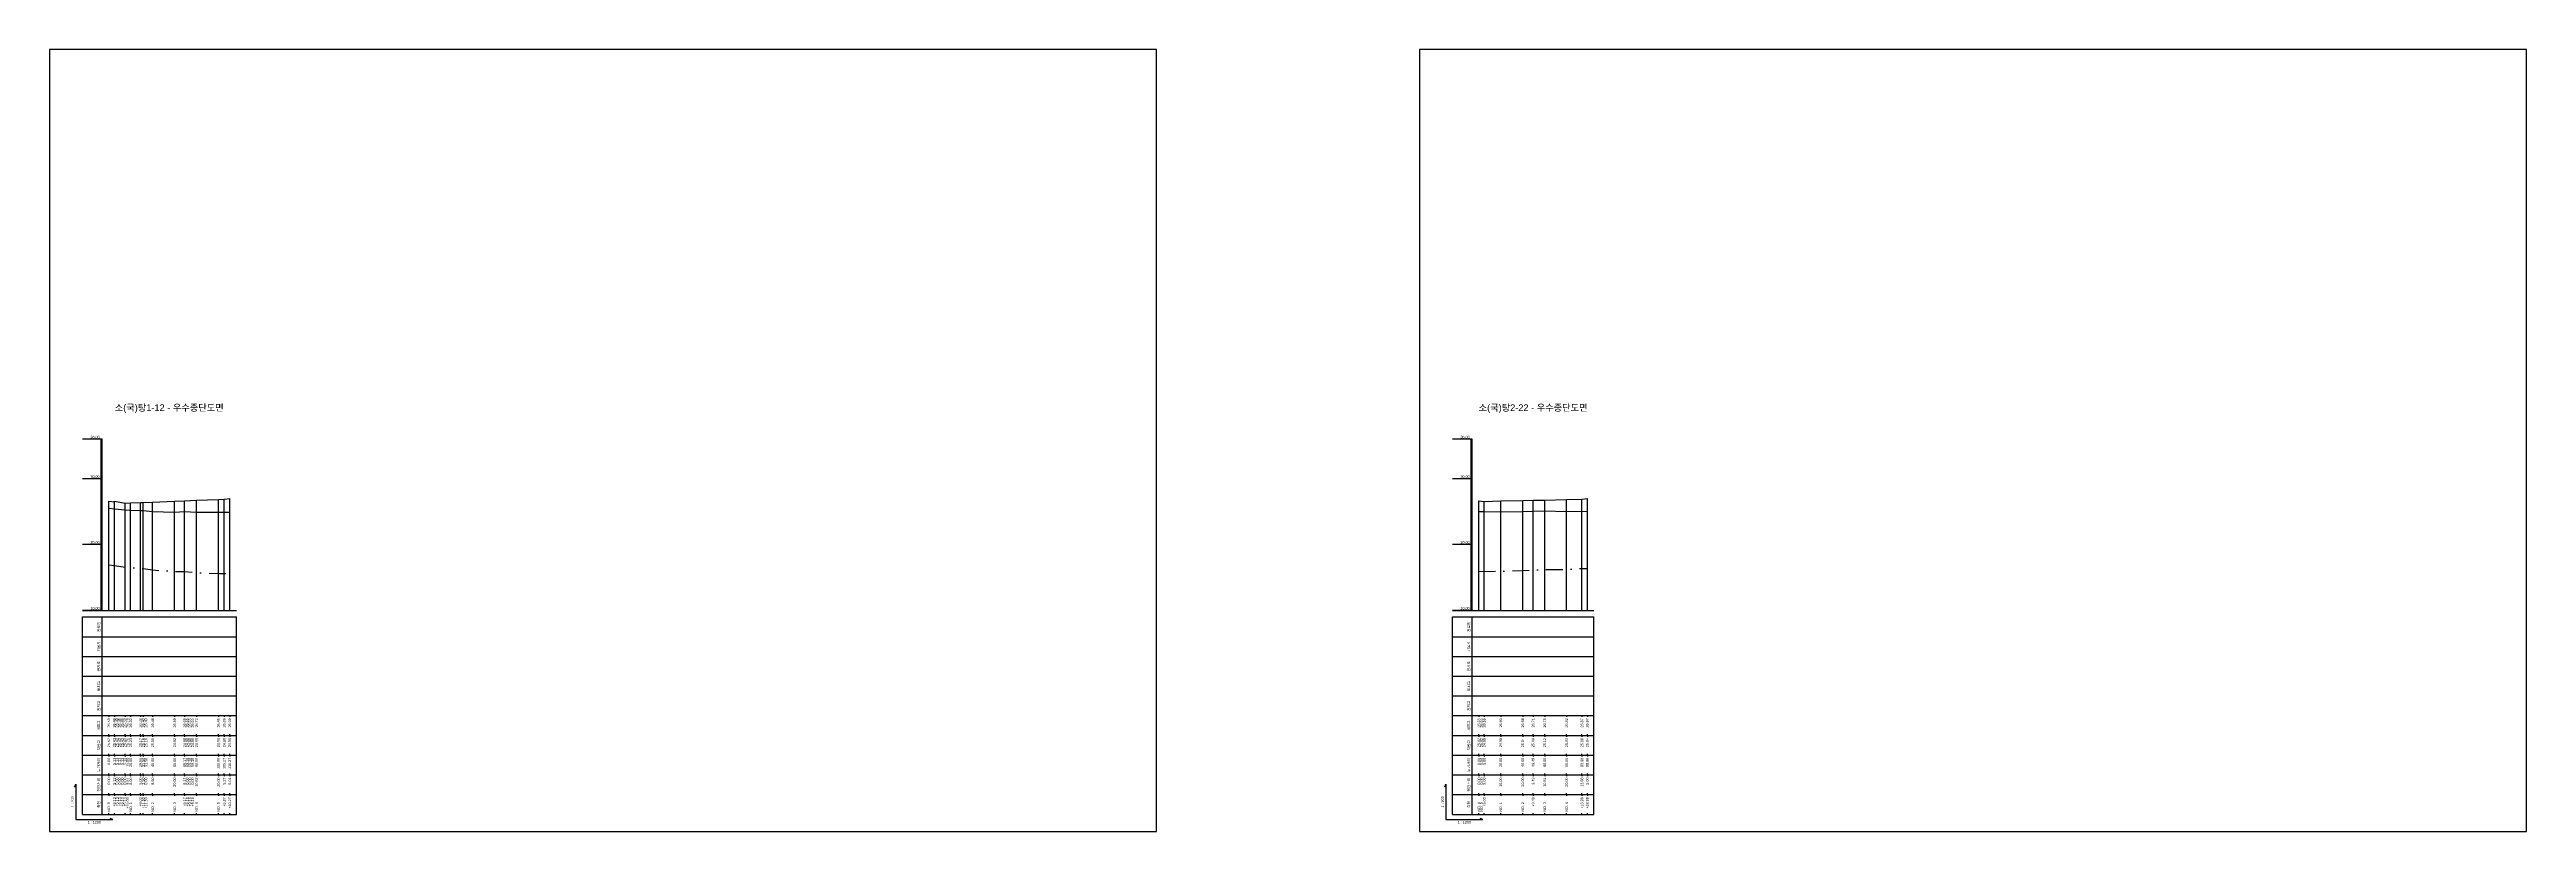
# Model space of a CAD drawing. Header units: millimetres. Extents: x -7351 to 135086, y 1419 to 5643.
# Drawn here: x 16571 to 18453, y 1419 to 2013 of the extents above; entities that cross this region are included whole.
import ezdxf
from ezdxf.enums import TextEntityAlignment as Align

# ---------------------------------------------------------------- set-up
doc = ezdxf.new("R2010")
doc.units = ezdxf.units.MM
doc.linetypes.add('DASHDOT', pattern=[25.4, 12.7, -6.35, 0, -6.35])
for name, color, linetype in [('KZ_종단_계획선', 1, 'Continuous'), ('KZ_종단_노선명', 7, 'Continuous'), ('KZ_종단_도각', 7, 'Continuous'), ('KZ_종단_수직선', 7, 'Continuous'), ('KZ_종단_암선1', 56, 'DASHDOT'), ('KZ_종단_지반선', 3, 'Continuous'), ('KZ_종단_테이블문자', 7, 'Continuous'), ('KZ_종단_테이블선', 7, 'Continuous'), ('KZ_종단_폴대', 7, 'Continuous')]:
    doc.layers.add(name, color=color, linetype=linetype)
doc.styles.get("Standard").update_dxf_attribs({"font": 'arial.ttf'})

msp = doc.modelspace()

# ---------------------------------------------------------------- linework, layer by layer
at = {"layer": 'KZ_종단_계획선'}
for points in [[(16616.4, 1670), (16620.6, 1669.5), (16620.6, 1669.5), (16620.6, 1669.5), (16620.6, 1669.5), (16620.6, 1670), (16628.9, 1668.5), (16633, 1668.7), (16640.5, 1669), (16642.6, 1669), (16642.6, 1669), (16649.7, 1669.3), (16666.4, 1670), (16674, 1670.3), (16674, 1670.3), (16674, 1670.3), (16674, 1670.3), (16683, 1670.6), (16699.7, 1671.3), (16704.1, 1671.5), (16708.3, 1672)], [(17657.4, 1670.3), (17657.4, 1670.3), (17661.5, 1669.8), (17674, 1670.1), (17690.7, 1670.4), (17698.6, 1670.6), (17707.4, 1670.8), (17724, 1671.1), (17735.7, 1671.4), (17739.8, 1671.9)]]:
    msp.add_lwpolyline(points, dxfattribs=at)
at = {"layer": 'KZ_종단_도각'}
for points in [[(16571.4, 1419), (17412.4, 1419), (17412.4, 2013), (16571.4, 2013)], [(17612.4, 1419), (18453.4, 1419), (18453.4, 2013), (17612.4, 2013)]]:
    msp.add_lwpolyline(points, close=True, dxfattribs=at)
at = {"layer": 'KZ_종단_수직선'}
for p, q in [((16616.4, 1587), (16616.4, 1670)), ((16620.6, 1587), (16620.6, 1670)), ((16620.6, 1587), (16620.6, 1669.5)), ((16620.6, 1587), (16620.6, 1669.5)), ((16620.6, 1587), (16620.6, 1669.5)), ((16620.6, 1587), (16620.6, 1669.5)), ((16628.9, 1587), (16628.9, 1668.5)), ((16633, 1587), (16633, 1668.7)), ((16640.5, 1587), (16640.5, 1669)), ((16642.6, 1587), (16642.6, 1669)), ((16642.6, 1587), (16642.6, 1669)), ((16649.7, 1587), (16649.7, 1669.3)), ((16666.4, 1587), (16666.4, 1670)), ((16674, 1587), (16674, 1670.3)), ((16674, 1587), (16674, 1670.3)), ((16674, 1587), (16674, 1670.3)), ((16674, 1587), (16674, 1670.3)), ((16683, 1587), (16683, 1670.6)), ((16699.7, 1587), (16699.7, 1671.3)), ((16704.1, 1587), (16704.1, 1671.5)), ((16708.3, 1587), (16708.3, 1672)), ((17657.4, 1587), (17657.4, 1670.3)), ((17657.4, 1587), (17657.4, 1670.3)), ((17657.4, 1587), (17657.4, 1670.3)), ((17661.5, 1587), (17661.5, 1669.8)), ((17674, 1587), (17674, 1670.1)), ((17690.7, 1587), (17690.7, 1670.4)), ((17698.6, 1587), (17698.6, 1670.6)), ((17707.4, 1587), (17707.4, 1670.8)), ((17724, 1587), (17724, 1671.1)), ((17735.7, 1587), (17735.7, 1671.4)), ((17739.8, 1587), (17739.8, 1671.9))]:
    msp.add_line(p, q, dxfattribs=at)
at = {"layer": 'KZ_종단_암선1', "flags": 128}
for points in [[(16616.4, 1621.5), (16620.6, 1621), (16620.6, 1621), (16620.6, 1621), (16620.6, 1621), (16620.6, 1621), (16628.9, 1619.9), (16633, 1619.6), (16640.5, 1619), (16642.6, 1618.8), (16642.6, 1618.8), (16649.7, 1617.7), (16666.4, 1616.6), (16674, 1616.5), (16674, 1616.5), (16674, 1616.5), (16674, 1616.5), (16683, 1615.7), (16699.7, 1615.1), (16704.1, 1615), (16708.3, 1614.9)], [(17657.4, 1616.7), (17657.4, 1616.7), (17661.5, 1616.6), (17674, 1616.7), (17690.7, 1617.2), (17698.6, 1617.6), (17707.4, 1618), (17724, 1618.1), (17735.7, 1618.9), (17739.8, 1618.9)]]:
    msp.add_lwpolyline(points, dxfattribs=at)
at = {"layer": 'KZ_종단_지반선', "flags": 128}
for points in [[(16616.4, 1664.6), (16620.6, 1664.2), (16620.6, 1664.2), (16620.6, 1664.2), (16620.6, 1664.2), (16620.6, 1664.2), (16628.9, 1663.3), (16633, 1663.2), (16640.5, 1662.9), (16642.6, 1662.8), (16642.6, 1662.8), (16649.7, 1662.1), (16666.4, 1661.6), (16674, 1662), (16674, 1662), (16674, 1662), (16674, 1662), (16683, 1661.6), (16699.7, 1661.6), (16704.1, 1661.6), (16708.3, 1661.6)], [(17657.4, 1662.1), (17657.4, 1662.1), (17661.5, 1662), (17674, 1661.9), (17690.7, 1662.2), (17698.6, 1662.4), (17707.4, 1662.6), (17724, 1662.2), (17735.7, 1662.4), (17739.8, 1662.2)]]:
    msp.add_lwpolyline(points, dxfattribs=at)
at = {"layer": 'KZ_종단_테이블선'}
for p, q in [((16596.4, 1587), (16713.3, 1587)), ((16596.4, 1567), (16596.4, 1582)), ((16596.4, 1582), (16713.3, 1582)), ((16611.4, 1567), (16611.4, 1582)), ((16713.3, 1567), (16713.3, 1582)), ((17637.4, 1587), (17744.8, 1587)), ((17637.4, 1567), (17637.4, 1582)), ((17637.4, 1582), (17744.8, 1582)), ((17652.4, 1567), (17652.4, 1582)), ((17744.8, 1567), (17744.8, 1582)), ((16596.4, 1552), (16596.4, 1567)), ((16596.4, 1567), (16713.3, 1567)), ((16611.4, 1552), (16611.4, 1567)), ((16713.3, 1552), (16713.3, 1567)), ((17637.4, 1552), (17637.4, 1567)), ((17637.4, 1567), (17744.8, 1567)), ((17652.4, 1552), (17652.4, 1567)), ((17744.8, 1552), (17744.8, 1567)), ((16596.4, 1537), (16596.4, 1552)), ((16596.4, 1552), (16713.3, 1552)), ((16611.4, 1537), (16611.4, 1552)), ((16713.3, 1537), (16713.3, 1552)), ((17637.4, 1537), (17637.4, 1552)), ((17637.4, 1552), (17744.8, 1552)), ((17652.4, 1537), (17652.4, 1552)), ((17744.8, 1537), (17744.8, 1552)), ((16596.4, 1522), (16596.4, 1537)), ((16596.4, 1537), (16713.3, 1537)), ((16611.4, 1522), (16611.4, 1537)), ((16713.3, 1522), (16713.3, 1537)), ((17637.4, 1522), (17637.4, 1537)), ((17637.4, 1537), (17744.8, 1537)), ((17652.4, 1522), (17652.4, 1537)), ((17744.8, 1522), (17744.8, 1537)), ((16596.4, 1507), (16596.4, 1522)), ((16596.4, 1522), (16713.3, 1522)), ((16596.4, 1492), (16596.4, 1507)), ((16596.4, 1507), (16713.3, 1507)), ((16611.4, 1507), (16611.4, 1522)), ((16611.4, 1492), (16611.4, 1507)), ((16616.4, 1507), (16616.4, 1506)), ((16620.6, 1507), (16620.6, 1506)), ((16620.6, 1507), (16620.6, 1506)), ((16620.6, 1507), (16620.6, 1506)), ((16620.6, 1507), (16620.6, 1506)), ((16620.6, 1507), (16620.6, 1506)), ((16628.9, 1507), (16628.9, 1506)), ((16633, 1507), (16633, 1506)), ((16640.5, 1507), (16640.5, 1506)), ((16642.6, 1507), (16642.6, 1506)), ((16642.6, 1507), (16642.6, 1506)), ((16649.7, 1507), (16649.7, 1506)), ((16666.4, 1507), (16666.4, 1506)), ((16674, 1507), (16674, 1506)), ((16674, 1507), (16674, 1506)), ((16674, 1507), (16674, 1506)), ((16674, 1507), (16674, 1506)), ((16683, 1507), (16683, 1506)), ((16699.7, 1507), (16699.7, 1506)), ((16704.1, 1507), (16704.1, 1506)), ((16708.3, 1507), (16708.3, 1506)), ((16713.3, 1507), (16713.3, 1522)), ((16713.3, 1492), (16713.3, 1507)), ((17637.4, 1507), (17637.4, 1522)), ((17637.4, 1522), (17744.8, 1522)), ((17637.4, 1492), (17637.4, 1507)), ((17637.4, 1507), (17744.8, 1507)), ((17652.4, 1507), (17652.4, 1522)), ((17652.4, 1492), (17652.4, 1507)), ((17657.4, 1507), (17657.4, 1506)), ((17657.4, 1507), (17657.4, 1506)), ((17661.5, 1507), (17661.5, 1506)), ((17674, 1507), (17674, 1506)), ((17690.7, 1507), (17690.7, 1506)), ((17698.6, 1507), (17698.6, 1506)), ((17707.4, 1507), (17707.4, 1506)), ((17724, 1507), (17724, 1506)), ((17735.7, 1507), (17735.7, 1506)), ((17739.8, 1507), (17739.8, 1506)), ((17744.8, 1507), (17744.8, 1522)), ((17744.8, 1492), (17744.8, 1507)), ((16596.4, 1477), (16596.4, 1492)), ((16596.4, 1492), (16713.3, 1492)), ((16611.4, 1477), (16611.4, 1492)), ((16616.4, 1492), (16616.4, 1493)), ((16616.4, 1492), (16616.4, 1491)), ((16620.6, 1492), (16620.6, 1493)), ((16620.6, 1492), (16620.6, 1493)), ((16620.6, 1492), (16620.6, 1493)), ((16620.6, 1492), (16620.6, 1493)), ((16620.6, 1492), (16620.6, 1493)), ((16620.6, 1492), (16620.6, 1491)), ((16620.6, 1492), (16620.6, 1491)), ((16620.6, 1492), (16620.6, 1491)), ((16620.6, 1492), (16620.6, 1491)), ((16620.6, 1492), (16620.6, 1491)), ((16628.9, 1492), (16628.9, 1493)), ((16628.9, 1492), (16628.9, 1491)), ((16633, 1492), (16633, 1493)), ((16633, 1492), (16633, 1491)), ((16640.5, 1492), (16640.5, 1493)), ((16640.5, 1492), (16640.5, 1491)), ((16642.6, 1492), (16642.6, 1493)), ((16642.6, 1492), (16642.6, 1493)), ((16642.6, 1492), (16642.6, 1491)), ((16642.6, 1492), (16642.6, 1491)), ((16649.7, 1492), (16649.7, 1493)), ((16649.7, 1492), (16649.7, 1491)), ((16666.4, 1492), (16666.4, 1493)), ((16666.4, 1492), (16666.4, 1491)), ((16674, 1492), (16674, 1493)), ((16674, 1492), (16674, 1493)), ((16674, 1492), (16674, 1493)), ((16674, 1492), (16674, 1493)), ((16674, 1492), (16674, 1491)), ((16674, 1492), (16674, 1491)), ((16674, 1492), (16674, 1491)), ((16674, 1492), (16674, 1491)), ((16683, 1492), (16683, 1493)), ((16683, 1492), (16683, 1491)), ((16699.7, 1492), (16699.7, 1493)), ((16699.7, 1492), (16699.7, 1491)), ((16704.1, 1492), (16704.1, 1493)), ((16704.1, 1492), (16704.1, 1491)), ((16708.3, 1492), (16708.3, 1493)), ((16708.3, 1492), (16708.3, 1491)), ((16713.3, 1477), (16713.3, 1492)), ((17637.4, 1477), (17637.4, 1492)), ((17637.4, 1492), (17744.8, 1492)), ((17652.4, 1477), (17652.4, 1492)), ((17657.4, 1492), (17657.4, 1493)), ((17657.4, 1492), (17657.4, 1493)), ((17657.4, 1492), (17657.4, 1491)), ((17657.4, 1492), (17657.4, 1491)), ((17661.5, 1492), (17661.5, 1493)), ((17661.5, 1492), (17661.5, 1491)), ((17674, 1492), (17674, 1493)), ((17674, 1492), (17674, 1491)), ((17690.7, 1492), (17690.7, 1493)), ((17690.7, 1492), (17690.7, 1491)), ((17698.6, 1492), (17698.6, 1493)), ((17698.6, 1492), (17698.6, 1491)), ((17707.4, 1492), (17707.4, 1493)), ((17707.4, 1492), (17707.4, 1491)), ((17724, 1492), (17724, 1493)), ((17724, 1492), (17724, 1491)), ((17735.7, 1492), (17735.7, 1493)), ((17735.7, 1492), (17735.7, 1491)), ((17739.8, 1492), (17739.8, 1493)), ((17739.8, 1492), (17739.8, 1491)), ((17744.8, 1477), (17744.8, 1492)), ((16596.4, 1462), (16596.4, 1477)), ((16596.4, 1477), (16713.3, 1477)), ((16611.4, 1462), (16611.4, 1477)), ((16616.4, 1477), (16616.4, 1478)), ((16616.4, 1477), (16616.4, 1476)), ((16620.6, 1477), (16620.6, 1478)), ((16620.6, 1477), (16620.6, 1478)), ((16620.6, 1477), (16620.6, 1478)), ((16620.6, 1477), (16620.6, 1478)), ((16620.6, 1477), (16620.6, 1478)), ((16620.6, 1477), (16620.6, 1476)), ((16620.6, 1477), (16620.6, 1476)), ((16620.6, 1477), (16620.6, 1476)), ((16620.6, 1477), (16620.6, 1476)), ((16620.6, 1477), (16620.6, 1476)), ((16628.9, 1477), (16628.9, 1478)), ((16628.9, 1477), (16628.9, 1476)), ((16633, 1477), (16633, 1478)), ((16633, 1477), (16633, 1476)), ((16640.5, 1477), (16640.5, 1478)), ((16640.5, 1477), (16640.5, 1476)), ((16642.6, 1477), (16642.6, 1478)), ((16642.6, 1477), (16642.6, 1478)), ((16642.6, 1477), (16642.6, 1476)), ((16642.6, 1477), (16642.6, 1476)), ((16649.7, 1477), (16649.7, 1478)), ((16649.7, 1477), (16649.7, 1476)), ((16666.4, 1477), (16666.4, 1478)), ((16666.4, 1477), (16666.4, 1476)), ((16674, 1477), (16674, 1478)), ((16674, 1477), (16674, 1478)), ((16674, 1477), (16674, 1478)), ((16674, 1477), (16674, 1478)), ((16674, 1477), (16674, 1476)), ((16674, 1477), (16674, 1476)), ((16674, 1477), (16674, 1476)), ((16674, 1477), (16674, 1476)), ((16683, 1477), (16683, 1478)), ((16683, 1477), (16683, 1476)), ((16699.7, 1477), (16699.7, 1478)), ((16699.7, 1477), (16699.7, 1476)), ((16704.1, 1477), (16704.1, 1478)), ((16704.1, 1477), (16704.1, 1476)), ((16708.3, 1477), (16708.3, 1478)), ((16708.3, 1477), (16708.3, 1476)), ((16713.3, 1462), (16713.3, 1477)), ((17637.4, 1462), (17637.4, 1477)), ((17637.4, 1477), (17744.8, 1477)), ((17652.4, 1462), (17652.4, 1477)), ((17657.4, 1477), (17657.4, 1478)), ((17657.4, 1477), (17657.4, 1478)), ((17657.4, 1477), (17657.4, 1476)), ((17657.4, 1477), (17657.4, 1476)), ((17661.5, 1477), (17661.5, 1478)), ((17661.5, 1477), (17661.5, 1476)), ((17674, 1477), (17674, 1478)), ((17674, 1477), (17674, 1476)), ((17690.7, 1477), (17690.7, 1478)), ((17690.7, 1477), (17690.7, 1476)), ((17698.6, 1477), (17698.6, 1478)), ((17698.6, 1477), (17698.6, 1476)), ((17707.4, 1477), (17707.4, 1478)), ((17707.4, 1477), (17707.4, 1476)), ((17724, 1477), (17724, 1478)), ((17724, 1477), (17724, 1476)), ((17735.7, 1477), (17735.7, 1478)), ((17735.7, 1477), (17735.7, 1476)), ((17739.8, 1477), (17739.8, 1478)), ((17739.8, 1477), (17739.8, 1476)), ((17744.8, 1462), (17744.8, 1477)), ((16596.4, 1447), (16596.4, 1462)), ((16596.4, 1462), (16713.3, 1462)), ((16611.4, 1447), (16611.4, 1462)), ((16616.4, 1462), (16616.4, 1463)), ((16616.4, 1462), (16616.4, 1461)), ((16620.6, 1462), (16620.6, 1463)), ((16620.6, 1462), (16620.6, 1463)), ((16620.6, 1462), (16620.6, 1463)), ((16620.6, 1462), (16620.6, 1463)), ((16620.6, 1462), (16620.6, 1463)), ((16620.6, 1462), (16620.6, 1461)), ((16620.6, 1462), (16620.6, 1461)), ((16620.6, 1462), (16620.6, 1461)), ((16620.6, 1462), (16620.6, 1461)), ((16620.6, 1462), (16620.6, 1461)), ((16628.9, 1462), (16628.9, 1463)), ((16628.9, 1462), (16628.9, 1461)), ((16633, 1462), (16633, 1463)), ((16633, 1462), (16633, 1461)), ((16640.5, 1462), (16640.5, 1463)), ((16640.5, 1462), (16640.5, 1461)), ((16642.6, 1462), (16642.6, 1463)), ((16642.6, 1462), (16642.6, 1463)), ((16642.6, 1462), (16642.6, 1461)), ((16642.6, 1462), (16642.6, 1461)), ((16649.7, 1462), (16649.7, 1463)), ((16649.7, 1462), (16649.7, 1461)), ((16666.4, 1462), (16666.4, 1463)), ((16666.4, 1462), (16666.4, 1461)), ((16674, 1462), (16674, 1463)), ((16674, 1462), (16674, 1463)), ((16674, 1462), (16674, 1463)), ((16674, 1462), (16674, 1463)), ((16674, 1462), (16674, 1461)), ((16674, 1462), (16674, 1461)), ((16674, 1462), (16674, 1461)), ((16674, 1462), (16674, 1461)), ((16683, 1462), (16683, 1463)), ((16683, 1462), (16683, 1461)), ((16699.7, 1462), (16699.7, 1463)), ((16699.7, 1462), (16699.7, 1461)), ((16704.1, 1462), (16704.1, 1463)), ((16704.1, 1462), (16704.1, 1461)), ((16708.3, 1462), (16708.3, 1463)), ((16708.3, 1462), (16708.3, 1461)), ((16713.3, 1447), (16713.3, 1462)), ((17637.4, 1447), (17637.4, 1462)), ((17637.4, 1462), (17744.8, 1462)), ((17652.4, 1447), (17652.4, 1462)), ((17657.4, 1462), (17657.4, 1463)), ((17657.4, 1462), (17657.4, 1463)), ((17657.4, 1462), (17657.4, 1461)), ((17657.4, 1462), (17657.4, 1461)), ((17661.5, 1462), (17661.5, 1463)), ((17661.5, 1462), (17661.5, 1461)), ((17674, 1462), (17674, 1463)), ((17674, 1462), (17674, 1461)), ((17690.7, 1462), (17690.7, 1463)), ((17690.7, 1462), (17690.7, 1461)), ((17698.6, 1462), (17698.6, 1463)), ((17698.6, 1462), (17698.6, 1461)), ((17707.4, 1462), (17707.4, 1463)), ((17707.4, 1462), (17707.4, 1461)), ((17724, 1462), (17724, 1463)), ((17724, 1462), (17724, 1461)), ((17735.7, 1462), (17735.7, 1463)), ((17735.7, 1462), (17735.7, 1461)), ((17739.8, 1462), (17739.8, 1463)), ((17739.8, 1462), (17739.8, 1461)), ((17744.8, 1447), (17744.8, 1462)), ((16596.4, 1432), (16596.4, 1447)), ((16596.4, 1447), (16713.3, 1447)), ((16596.4, 1432), (16713.3, 1432)), ((16611.4, 1432), (16611.4, 1447)), ((16616.4, 1447), (16616.4, 1448)), ((16616.4, 1447), (16616.4, 1446)), ((16616.4, 1432), (16616.4, 1433)), ((16620.6, 1447), (16620.6, 1448)), ((16620.6, 1447), (16620.6, 1448)), ((16620.6, 1447), (16620.6, 1448)), ((16620.6, 1447), (16620.6, 1448)), ((16620.6, 1447), (16620.6, 1448)), ((16620.6, 1447), (16620.6, 1446)), ((16620.6, 1447), (16620.6, 1446)), ((16620.6, 1447), (16620.6, 1446)), ((16620.6, 1447), (16620.6, 1446)), ((16620.6, 1447), (16620.6, 1446)), ((16620.6, 1432), (16620.6, 1433)), ((16620.6, 1432), (16620.6, 1433)), ((16620.6, 1432), (16620.6, 1433)), ((16620.6, 1432), (16620.6, 1433)), ((16620.6, 1432), (16620.6, 1433)), ((16628.9, 1447), (16628.9, 1448)), ((16628.9, 1447), (16628.9, 1446)), ((16628.9, 1432), (16628.9, 1433)), ((16633, 1447), (16633, 1448)), ((16633, 1447), (16633, 1446)), ((16633, 1432), (16633, 1433)), ((16640.5, 1447), (16640.5, 1448)), ((16640.5, 1447), (16640.5, 1446)), ((16640.5, 1432), (16640.5, 1433)), ((16642.6, 1447), (16642.6, 1448)), ((16642.6, 1447), (16642.6, 1448)), ((16642.6, 1447), (16642.6, 1446)), ((16642.6, 1447), (16642.6, 1446)), ((16642.6, 1432), (16642.6, 1433)), ((16642.6, 1432), (16642.6, 1433)), ((16649.7, 1447), (16649.7, 1448)), ((16649.7, 1447), (16649.7, 1446)), ((16649.7, 1432), (16649.7, 1433)), ((16666.4, 1447), (16666.4, 1448)), ((16666.4, 1447), (16666.4, 1446)), ((16666.4, 1432), (16666.4, 1433)), ((16674, 1447), (16674, 1448)), ((16674, 1447), (16674, 1448)), ((16674, 1447), (16674, 1448)), ((16674, 1447), (16674, 1448)), ((16674, 1447), (16674, 1446)), ((16674, 1447), (16674, 1446)), ((16674, 1447), (16674, 1446)), ((16674, 1447), (16674, 1446)), ((16674, 1432), (16674, 1433)), ((16674, 1432), (16674, 1433)), ((16674, 1432), (16674, 1433)), ((16674, 1432), (16674, 1433)), ((16683, 1447), (16683, 1448)), ((16683, 1447), (16683, 1446)), ((16683, 1432), (16683, 1433)), ((16699.7, 1447), (16699.7, 1448)), ((16699.7, 1447), (16699.7, 1446)), ((16699.7, 1432), (16699.7, 1433)), ((16704.1, 1447), (16704.1, 1448)), ((16704.1, 1447), (16704.1, 1446)), ((16704.1, 1432), (16704.1, 1433)), ((16708.3, 1447), (16708.3, 1448)), ((16708.3, 1447), (16708.3, 1446)), ((16708.3, 1432), (16708.3, 1433)), ((16713.3, 1432), (16713.3, 1447)), ((17637.4, 1432), (17637.4, 1447)), ((17637.4, 1447), (17744.8, 1447)), ((17637.4, 1432), (17744.8, 1432)), ((17652.4, 1432), (17652.4, 1447)), ((17657.4, 1447), (17657.4, 1448)), ((17657.4, 1447), (17657.4, 1448)), ((17657.4, 1447), (17657.4, 1446)), ((17657.4, 1447), (17657.4, 1446)), ((17657.4, 1432), (17657.4, 1433)), ((17657.4, 1432), (17657.4, 1433)), ((17661.5, 1447), (17661.5, 1448)), ((17661.5, 1447), (17661.5, 1446)), ((17661.5, 1432), (17661.5, 1433)), ((17674, 1447), (17674, 1448)), ((17674, 1447), (17674, 1446)), ((17674, 1432), (17674, 1433)), ((17690.7, 1447), (17690.7, 1448)), ((17690.7, 1447), (17690.7, 1446)), ((17690.7, 1432), (17690.7, 1433)), ((17698.6, 1447), (17698.6, 1448)), ((17698.6, 1447), (17698.6, 1446)), ((17698.6, 1432), (17698.6, 1433)), ((17707.4, 1447), (17707.4, 1448)), ((17707.4, 1447), (17707.4, 1446)), ((17707.4, 1432), (17707.4, 1433)), ((17724, 1447), (17724, 1448)), ((17724, 1447), (17724, 1446)), ((17724, 1432), (17724, 1433)), ((17735.7, 1447), (17735.7, 1448)), ((17735.7, 1447), (17735.7, 1446)), ((17735.7, 1432), (17735.7, 1433)), ((17739.8, 1447), (17739.8, 1448)), ((17739.8, 1447), (17739.8, 1446)), ((17739.8, 1432), (17739.8, 1433)), ((17744.8, 1432), (17744.8, 1447))]:
    msp.add_line(p, q, dxfattribs=at)
for points in [[(16591.4, 1453), (16590.4, 1453), (16591.4, 1455), (16591.4, 1428), (16619.4, 1428), (16617.4, 1429), (16617.4, 1428)], [(17632.4, 1453), (17631.4, 1453), (17632.4, 1455), (17632.4, 1428), (17660.4, 1428), (17658.4, 1429), (17658.4, 1428)]]:
    msp.add_lwpolyline(points, dxfattribs=at)
at = {"layer": 'KZ_종단_폴대'}
for p, q in [((16611.4, 1717), (16596.4, 1717)), ((17652.4, 1717), (17637.4, 1717)), ((16611.4, 1687), (16596.4, 1687)), ((17652.4, 1687), (17637.4, 1687)), ((16611.4, 1637), (16596.4, 1637)), ((17652.4, 1637), (17637.4, 1637)), ((16611.4, 1587), (16596.4, 1587)), ((17652.4, 1587), (17637.4, 1587))]:
    msp.add_line(p, q, dxfattribs=at)
for points in [[(16610.9, 1707, 1, 1, 0), (16610.9, 1717, 1, 1, 0)], [(17651.9, 1707, 1, 1, 0), (17651.9, 1717, 1, 1, 0)], [(16610.9, 1687, 1, 1, 0), (16610.9, 1697, 1, 1, 0)], [(17651.9, 1687, 1, 1, 0), (17651.9, 1697, 1, 1, 0)], [(16610.9, 1667, 1, 1, 0), (16610.9, 1677, 1, 1, 0)], [(17651.9, 1667, 1, 1, 0), (17651.9, 1677, 1, 1, 0)], [(16610.9, 1647, 1, 1, 0), (16610.9, 1657, 1, 1, 0)], [(17651.9, 1647, 1, 1, 0), (17651.9, 1657, 1, 1, 0)], [(16610.9, 1627, 1, 1, 0), (16610.9, 1637, 1, 1, 0)], [(17651.9, 1627, 1, 1, 0), (17651.9, 1637, 1, 1, 0)], [(16610.9, 1607, 1, 1, 0), (16610.9, 1617, 1, 1, 0)], [(17651.9, 1607, 1, 1, 0), (17651.9, 1617, 1, 1, 0)], [(16610.9, 1587, 1, 1, 0), (16610.9, 1597, 1, 1, 0)], [(17651.9, 1587, 1, 1, 0), (17651.9, 1597, 1, 1, 0)]]:
    msp.add_lwpolyline(points, format="xyseb", dxfattribs=at)
for points in [[(16611.4, 1587), (16611.4, 1717), (16610.4, 1717), (16610.4, 1587), (16611.4, 1587)], [(17652.4, 1587), (17652.4, 1717), (17651.4, 1717), (17651.4, 1587), (17652.4, 1587)]]:
    msp.add_lwpolyline(points, dxfattribs=at)

# ---------------------------------------------------------------- texts
at = {"layer": 'KZ_종단_노선명'}
for s, p in [('소(국)탕1-12 - 우수종단도면', (16662.3, 1737)), ('소(국)탕2-22 - 우수종단도면', (17698.6, 1737))]:
    msp.add_text(s, height=5, dxfattribs=at).set_placement(p, align=Align.BOTTOM_CENTER)
at = {"layer": 'KZ_종단_테이블문자'}
for s, p in [('26.59', (16616.4, 1505)), ('25.52', (16616.4, 1490)), ('26.49', (16620.6, 1505)), ('25.43', (16620.6, 1490)), ('26.49', (16622.6, 1505)), ('25.43', (16622.6, 1490)), ('26.49', (16624.6, 1505)), ('25.43', (16624.6, 1490)), ('26.49', (16626.6, 1505)), ('25.43', (16626.6, 1490)), ('26.59', (16628.6, 1505)), ('25.43', (16628.6, 1490)), ('26.29', (16630.6, 1505)), ('25.25', (16630.6, 1490)), ('26.32', (16633, 1505)), ('25.23', (16633, 1490)), ('26.38', (16640.5, 1505)), ('25.17', (16640.5, 1490)), ('26.40', (16642.6, 1505)), ('25.16', (16642.6, 1490)), ('26.40', (16644.6, 1505)), ('25.16', (16644.6, 1490)), ('26.46', (16649.7, 1505)), ('25.00', (16649.7, 1490)), ('26.59', (16666.4, 1505)), ('24.92', (16666.4, 1490)), ('26.65', (16674, 1505)), ('24.98', (16674, 1490)), ('26.65', (16676, 1505)), ('24.98', (16676, 1490)), ('26.65', (16678, 1505)), ('24.98', (16678, 1490)), ('26.65', (16680, 1505)), ('24.98', (16680, 1490)), ('26.72', (16683, 1505)), ('24.90', (16683, 1490)), ('26.85', (16699.7, 1505)), ('24.90', (16699.7, 1490)), ('26.89', (16704.1, 1505)), ('24.90', (16704.1, 1490)), ('26.99', (16708.3, 1505)), ('24.90', (16708.3, 1490)), ('26.65', (17657.4, 1505)), ('25.02', (17657.4, 1490)), ('26.65', (17659.4, 1505)), ('25.02', (17659.4, 1490)), ('26.55', (17661.5, 1505)), ('24.99', (17661.5, 1490)), ('26.60', (17674, 1505)), ('24.98', (17674, 1490)), ('26.68', (17690.7, 1505)), ('25.04', (17690.7, 1490)), ('26.71', (17698.6, 1505)), ('25.08', (17698.6, 1490)), ('26.75', (17707.4, 1505)), ('25.12', (17707.4, 1490)), ('26.82', (17724, 1505)), ('25.03', (17724, 1490)), ('26.87', (17735.7, 1505)), ('25.08', (17735.7, 1490)), ('26.97', (17739.8, 1505)), ('25.04', (17739.8, 1490)), ('0.00', (16616.4, 1475)), ('5.13', (16620.6, 1475)), ('5.13', (16622.6, 1475)), ('5.13', (16624.6, 1475)), ('5.13', (16626.6, 1475)), ('5.13', (16628.6, 1475)), ('15.00', (16630.6, 1475)), ('20.00', (16633, 1475)), ('29.00', (16640.5, 1475)), ('31.50', (16642.6, 1475)), ('31.50', (16644.6, 1475)), ('40.00', (16649.7, 1475)), ('60.00', (16666.4, 1475)), ('69.17', (16674, 1475)), ('69.18', (16676, 1475)), ('69.18', (16678, 1475)), ('69.18', (16680, 1475)), ('80.00', (16683, 1475)), ('100.00', (16699.7, 1475)), ('105.27', (16704.1, 1475)), ('110.27', (16708.3, 1475)), ('0.00', (17657.4, 1475)), ('0.00', (17659.4, 1475)), ('5.00', (17661.5, 1475)), ('20.00', (17674, 1475)), ('40.00', (17690.7, 1475)), ('49.49', (17698.6, 1475)), ('60.00', (17707.4, 1475)), ('80.00', (17724, 1475)), ('93.98', (17735.7, 1475)), ('98.98', (17739.8, 1475)), ('0.00', (16616.4, 1460)), ('5.13', (16620.6, 1460)), ('0.00', (16622.6, 1460)), ('0.00', (16624.6, 1460)), ('0.00', (16626.6, 1460)), ('0.00', (16628.6, 1460)), ('9.87', (16630.6, 1460)), ('5.00', (16633, 1460)), ('9.00', (16640.5, 1460)), ('2.50', (16642.6, 1460)), ('0.00', (16644.6, 1460)), ('8.50', (16649.7, 1460)), ('20.00', (16666.4, 1460)), ('9.17', (16674, 1460)), ('0.00', (16676, 1460)), ('0.00', (16678, 1460)), ('0.00', (16680, 1460)), ('10.82', (16683, 1460)), ('20.00', (16699.7, 1460)), ('5.27', (16704.1, 1460)), ('5.01', (16708.3, 1460)), ('0.00', (17657.4, 1460)), ('0.00', (17659.4, 1460)), ('5.00', (17661.5, 1460)), ('15.00', (17674, 1460)), ('20.00', (17690.7, 1460)), ('9.49', (17698.6, 1460)), ('10.51', (17707.4, 1460)), ('20.00', (17724, 1460)), ('13.98', (17735.7, 1460)), ('5.00', (17739.8, 1460)), ('+5.13', (16620.6, 1445)), ('+5.13', (16622.6, 1445)), ('+5.13', (16624.6, 1445)), ('+5.13', (16626.6, 1445)), ('+5.13', (16628.6, 1445)), ('+15.00', (16630.6, 1445)), ('+9.00', (16640.5, 1445)), ('+11.50', (16642.6, 1445)), ('+11.50', (16644.6, 1445)), ('+9.17', (16674, 1445)), ('+9.18', (16676, 1445)), ('+9.18', (16678, 1445)), ('+9.18', (16680, 1445)), ('+5.27', (16704.1, 1445)), ('+10.27', (16708.3, 1445)), ('+5.00', (17661.5, 1445)), ('+9.49', (17698.6, 1445)), ('+13.98', (17735.7, 1445)), ('+18.98', (17739.8, 1445))]:
    msp.add_text(s, height=2, rotation=90, dxfattribs=at).set_placement(p, align=Align.MIDDLE_RIGHT)
for s, p in [('NO. 0', (16616.4, 1434)), ('NO. 1', (16633, 1434)), ('NO. 2', (16649.7, 1434)), ('NO. 3', (16666.4, 1434)), ('NO. 4', (16683, 1434)), ('NO. 5', (16699.7, 1434)), ('NO. 0', (17657.4, 1434)), ('NO. 0', (17659.4, 1434)), ('NO. 1', (17674, 1434)), ('NO. 2', (17690.7, 1434)), ('NO. 3', (17707.4, 1434)), ('NO. 4', (17724, 1434))]:
    msp.add_text(s, height=2, rotation=90, dxfattribs=at).set_placement(p, align=Align.MIDDLE_LEFT)
at = {"layer": 'KZ_종단_테이블선'}
for s, p in [('관로명', (16610.4, 1574.5)), ('기울기', (16610.4, 1559.5)), ('관로명', (17651.4, 1574.5)), ('기울기', (17651.4, 1559.5)), ('관기초', (16610.4, 1544.5)), ('관기초', (17651.4, 1544.5)), ('토피고', (16610.4, 1529.5)), ('토피고', (17651.4, 1529.5)), ('관저고', (16610.4, 1514.5)), ('관저고', (17651.4, 1514.5)), ('계획고', (16610.4, 1499.5)), ('지반고', (16610.4, 1484.5)), ('계획고', (17651.4, 1499.5)), ('지반고', (17651.4, 1484.5)), ('누가거리', (16610.4, 1469.5)), ('누가거리', (17651.4, 1469.5)), ('점간거리', (16610.4, 1454.5)), ('점간거리', (17651.4, 1454.5)), ('1 : 200', (16590.4, 1441.5)), ('측점', (16610.4, 1439.5)), ('1 : 200', (17631.4, 1441.5)), ('측점', (17651.4, 1439.5))]:
    msp.add_text(s, height=2, rotation=90, dxfattribs=at).set_placement(p, align=Align.BOTTOM_CENTER)
for p in [(16605.4, 1427), (17646.4, 1427)]:
    msp.add_text('1 : 1200', height=2, dxfattribs=at).set_placement(p, align=Align.TOP_CENTER)
at = {"layer": 'KZ_종단_폴대'}
for s, p in [('36.00', (16609.4, 1717)), ('36.00', (17650.4, 1717)), ('30.00', (16609.4, 1687)), ('30.00', (17650.4, 1687)), ('20.00', (16609.4, 1637)), ('20.00', (17650.4, 1637)), ('10.00', (16609.4, 1587)), ('10.00', (17650.4, 1587))]:
    msp.add_text(s, height=2, dxfattribs=at).set_placement(p, align=Align.BOTTOM_RIGHT)

doc.saveas('drawing.dxf')
